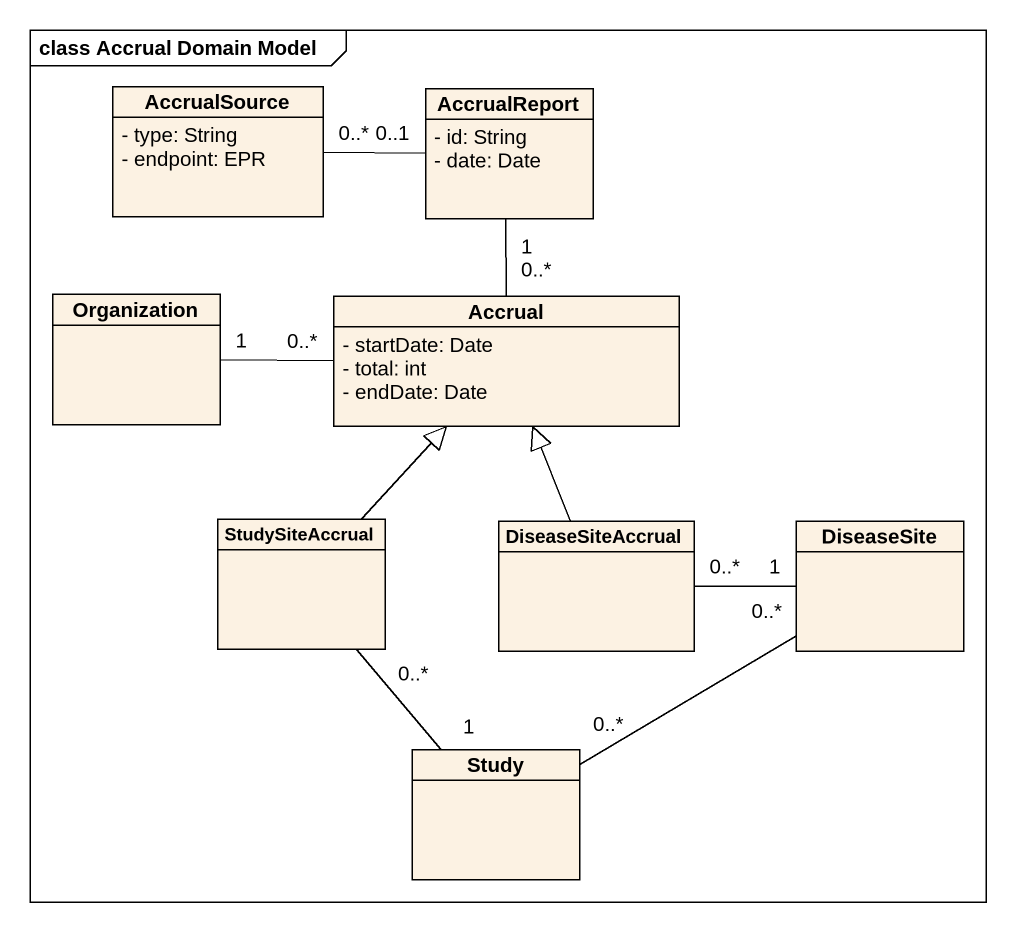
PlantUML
@startuml
mainframe class Accrual Domain Model
hide circle
hide empty members
skinparam classAttributeIconSize 0
class AccrualSource {
  - type: String
  - endpoint: EPR
}
class AccrualReport {
  - id: String
  - date: Date
}
class Organization
class Accrual {
  - startDate: Date
  - total: int
  - endDate: Date
}
class StudySiteAccrual
class DiseaseSiteAccrual
class DiseaseSite
class Study
AccrualReport "0..1" -left- "0..*" AccrualSource
AccrualReport "1" -- "0..*" Accrual
Accrual "0..*" -left- "1" Organization
StudySiteAccrual -up-|> Accrual
DiseaseSiteAccrual -up-|> Accrual
DiseaseSite "1" -left- "0..*" DiseaseSiteAccrual
Study "1" -up- "0..*" StudySiteAccrual
Study "0..*" -right- "0..*" DiseaseSite
@enduml
